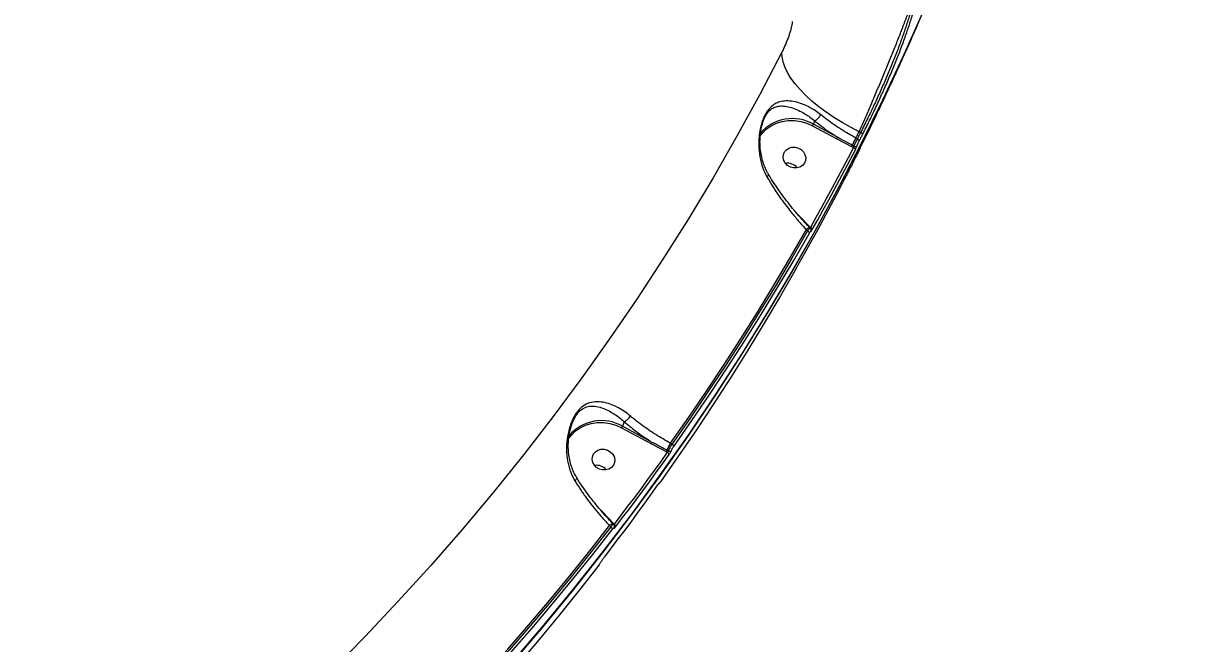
# Model space of a CAD drawing. Header units: millimetres. Extents: x -5238 to 5144, y -3542 to 5092.
# Drawn here: x 2419.6 to 2874.9, y 182.1 to 426.2 of the extents above; entities that cross this region are included whole.
import ezdxf

# ---------------------------------------------------------------- set-up
doc = ezdxf.new("R2010")
doc.units = ezdxf.units.MM
for name, color, linetype in [('DIKOM_ОБЪЕКТ', 7, 'Continuous'), ('DIKOM_РАЗМЕР_ЗОНА', 7, 'Continuous'), ('DIKOM_РАЗМЕР_ОБЪЕКТА', 7, 'Continuous')]:
    doc.layers.add(name, color=color, linetype=linetype)
doc.styles.add('style1', font='arial.ttf', dxfattribs={"width": 0.8})
doc.dimstyles.new('1-50', dxfattribs={"dimtxt": 300, "dimasz": 200, "dimexe": 100, "dimexo": 0, "dimgap": 100, "dimtad": 1, "dimtxsty": 'style1', "dimcen": 200, "dimclrd": 7, "dimclre": 7, "dimclrt": 7, "dimadec": 1, "dimazin": 2, "dimtfac": 1, "dimtmove": 0, "dimatfit": 2, "dimfxl": 0, "dimlwd": 25, "dimlwe": 18, "dimarcsym": 0})

# ---------------------------------------------------------------- blocks, each defined once
blk = doc.blocks.new('*D0')
at = {"layer": 'Defpoints', "color": 0, "transparency": 16777216}
for p in [(2469.51, 3229.24), (-4251.52, -643.28), (-419.57, -643.28)]:
    blk.add_point(p, dxfattribs=at)
at = {"layer": 'DIKOM_РАЗМЕР_ОБЪЕКТА', "color": 7, "lineweight": 18, "transparency": 16777216}
for p, q in [((2469.51, 3229.24), (-4351.52, 3229.24)), ((-419.57, -643.28), (-4351.52, -643.28))]:
    blk.add_line(p, q, dxfattribs=at)
at = {"layer": 'DIKOM_РАЗМЕР_ОБЪЕКТА', "color": 7, "lineweight": 25, "transparency": 16777216}
blk.add_line((-4251.52, 3029.24), (-4251.52, -443.28), dxfattribs=at)
at = {"layer": 'DIKOM_РАЗМЕР_ОБЪЕКТА', "color": 7, "transparency": 16777216}
for points in [[(-4284.86, 3029.24), (-4218.19, 3029.24), (-4251.52, 3229.24)], [(-4284.86, -443.28), (-4218.19, -443.28), (-4251.52, -643.28)]]:
    blk.add_solid(points, dxfattribs=at)
at = {"layer": 'DIKOM_РАЗМЕР_ОБЪЕКТА', "color": 7, "transparency": 16777216, "insert": (-4504.8, 1292.98), "char_height": 300, "attachment_point": 5, "rotation": 90, "style": 'style1'}
blk.add_mtext('3900', dxfattribs=at)
blk = doc.blocks.new('*D1')
at = {"layer": 'Defpoints', "color": 0, "transparency": 16777216}
for p in [(-4787.63, 5091.56), (3144.22, 5091.56), (-2554.16, -2403.28)]:
    blk.add_point(p, dxfattribs=at)
at = {"layer": 'DIKOM_РАЗМЕР_ЗОНА', "color": 7, "lineweight": 18, "transparency": 16777216}
for p, q in [((3144.22, 5091.56), (-4887.63, 5091.56)), ((-2554.16, -2403.28), (-4887.63, -2403.28))]:
    blk.add_line(p, q, dxfattribs=at)
at = {"layer": 'DIKOM_РАЗМЕР_ЗОНА', "color": 7, "lineweight": 25, "transparency": 16777216}
blk.add_line((-4787.63, -2203.28), (-4787.63, 4891.56), dxfattribs=at)
at = {"layer": 'DIKOM_РАЗМЕР_ЗОНА', "color": 7, "transparency": 16777216}
for points in [[(-4820.97, 4891.56), (-4754.3, 4891.56), (-4787.63, 5091.56)], [(-4820.97, -2203.28), (-4754.3, -2203.28), (-4787.63, -2403.28)]]:
    blk.add_solid(points, dxfattribs=at)
at = {"layer": 'DIKOM_РАЗМЕР_ЗОНА', "color": 7, "transparency": 16777216, "insert": (-5040.81, 1344.14), "char_height": 300, "attachment_point": 5, "rotation": 90, "style": 'style1'}
blk.add_mtext('7500', dxfattribs=at)
blk = doc.blocks.new('*D2')
at = {"layer": 'Defpoints', "color": 0, "transparency": 16777216}
for p in [(5144.22, 2720.02), (-4054.16, -903.28), (5144.22, -3441.88)]:
    blk.add_point(p, dxfattribs=at)
at = {"layer": 'DIKOM_РАЗМЕР_ЗОНА', "color": 7, "lineweight": 18, "transparency": 16777216}
for p, q in [((5144.22, 2720.02), (5144.22, -3541.88)), ((-4054.16, -903.28), (-4054.16, -3541.88))]:
    blk.add_line(p, q, dxfattribs=at)
at = {"layer": 'DIKOM_РАЗМЕР_ЗОНА', "color": 7, "lineweight": 25, "transparency": 16777216}
blk.add_line((-3854.16, -3441.88), (4944.22, -3441.88), dxfattribs=at)
at = {"layer": 'DIKOM_РАЗМЕР_ЗОНА', "color": 7, "transparency": 16777216}
for points in [[(-3854.16, -3408.54), (-3854.16, -3475.21), (-4054.16, -3441.88)], [(4944.22, -3408.54), (4944.22, -3475.21), (5144.22, -3441.88)]]:
    blk.add_solid(points, dxfattribs=at)
at = {"layer": 'DIKOM_РАЗМЕР_ЗОНА', "color": 7, "transparency": 16777216, "insert": (545.03, -3188.7), "char_height": 300, "attachment_point": 5, "style": 'style1'}
blk.add_mtext('9200', dxfattribs=at)
blk = doc.blocks.new('*D3')
at = {"layer": 'Defpoints', "color": 0, "transparency": 16777216}
for p in [(3889.93, 2956), (-2405.68, -161.05), (3889.93, -2949.28)]:
    blk.add_point(p, dxfattribs=at)
at = {"layer": 'DIKOM_РАЗМЕР_ОБЪЕКТА', "color": 7, "lineweight": 18, "transparency": 16777216}
for p, q in [((3889.93, 2956), (3889.93, -3049.28)), ((-2405.68, -161.05), (-2405.68, -3049.28))]:
    blk.add_line(p, q, dxfattribs=at)
at = {"layer": 'DIKOM_РАЗМЕР_ОБЪЕКТА', "color": 7, "lineweight": 25, "transparency": 16777216}
blk.add_line((-2205.68, -2949.28), (3689.93, -2949.28), dxfattribs=at)
at = {"layer": 'DIKOM_РАЗМЕР_ОБЪЕКТА', "color": 7, "transparency": 16777216}
for points in [[(-2205.68, -2915.95), (-2205.68, -2982.61), (-2405.68, -2949.28)], [(3689.93, -2915.95), (3689.93, -2982.61), (3889.93, -2949.28)]]:
    blk.add_solid(points, dxfattribs=at)
at = {"layer": 'DIKOM_РАЗМЕР_ОБЪЕКТА', "color": 7, "transparency": 16777216, "insert": (742.13, -2696.01), "char_height": 300, "attachment_point": 5, "style": 'style1'}
blk.add_mtext('6300', dxfattribs=at)

msp = doc.modelspace()

# ---------------------------------------------------------------- linework, layer by layer
at = {"layer": 'DIKOM_ОБЪЕКТ', "color": 7, "linetype": 'Continuous', "lineweight": 15}
for p, q in [((2730.578, 387.776), (2730.085, 386.466)), ((2729.782, 385.872), (2739.308, 380.731)), ((2739.611, 381.325), (2730.085, 386.466)), ((2748.048, 383.517), (2748.657, 383.26)), ((2739.308, 380.731), (2745.041, 377.679)), ((2746.012, 377.865), (2745.328, 378.234)), ((2747.346, 380.696), (2746.766, 381.009)), ((2745.041, 377.679), (2745.823, 377.257)), ((2742.435, 365.146), (2742.472, 365.211)), ((2724.363, 350.563), (2723.789, 351.15)), ((2727.332, 345.005), (2727.811, 344.516)), ((2728.734, 345.729), (2728.726, 345.737)), ((2728.911, 345.548), (2728.734, 345.729)), ((2728.893, 345.597), (2728.874, 345.586)), ((2655.714, 269.476), (2655.035, 267.671)), ((2654.732, 267.077), (2666.469, 260.742)), ((2666.772, 261.337), (2655.035, 267.671)), ((2666.469, 260.742), (2672.215, 257.684)), ((2674.521, 260.7), (2673.94, 261.014)), ((2672.215, 257.684), (2672.663, 257.442)), ((2673.019, 257.96), (2672.502, 258.239)), ((2647.16, 233.97), (2646.677, 234.463)), ((2651.682, 229.29), (2647.16, 233.97)), ((2649.96, 228.585), (2650.422, 228.112)), ((2651.362, 229.309), (2651.352, 229.318)), ((2651.65, 229.014), (2651.362, 229.309)), ((2651.775, 229.195), (2651.682, 229.29))]:
    msp.add_line(p, q, dxfattribs=at)
at = {"layer": 'DIKOM_ОБЪЕКТ', "color": 7, "linetype": 'Continuous', "lineweight": 15, "flags": 128}
for points in [[(2610.67, 173.318), (2623.104, 187.874), (2635.246, 202.647), (2647.092, 217.631), (2658.639, 232.821), (2669.883, 248.214), (2680.821, 263.804), (2691.45, 279.587), (2701.765, 295.558), (2711.765, 311.713), (2721.446, 328.045), (2730.805, 344.551), (2739.84, 361.226), (2748.547, 378.063), (2756.924, 395.059), (2764.968, 412.208), (2772.678, 429.505)], [(2772.987, 430.327), (2765.277, 413.03), (2757.233, 395.881), (2748.856, 378.885), (2740.148, 362.047), (2731.114, 345.372), (2721.755, 328.866), (2712.074, 312.534), (2702.074, 296.379), (2691.759, 280.408), (2681.13, 264.625), (2670.192, 249.035), (2658.948, 233.642), (2647.401, 218.452), (2635.555, 203.468), (2623.413, 188.696), (2610.979, 174.139)], [(2717.722, 414.866), (2709.031, 398.219), (2700.008, 381.739), (2690.656, 365.432), (2680.977, 349.302), (2670.975, 333.354), (2660.654, 317.595), (2650.015, 302.028), (2639.063, 286.658), (2627.801, 271.492), (2616.234, 256.533), (2604.363, 241.786), (2592.194, 227.256), (2579.73, 212.948), (2566.975, 198.865), (2553.933, 185.014), (2540.608, 171.397)], [(2748.048, 383.517), (2744.644, 385.25), (2741.327, 387.116), (2738.128, 389.099), (2735.075, 391.18), (2732.197, 393.341), (2729.52, 395.562), (2727.067, 397.822), (2724.863, 400.101), (2722.925, 402.379), (2721.274, 404.634), (2719.922, 406.845), (2718.883, 408.994), (2718.166, 411.059), (2717.778, 413.023), (2717.722, 414.866)], [(2709.054, 381.705), (2709.947, 382.876), (2711.564, 384.475), (2713.449, 385.806), (2715.555, 386.835), (2717.831, 387.539), (2720.224, 387.901), (2722.674, 387.911), (2725.123, 387.569), (2727.511, 386.884), (2729.782, 385.872)], [(2746.766, 381.009), (2746.927, 381.322), (2747.087, 381.636), (2747.248, 381.949), (2747.408, 382.263), (2747.568, 382.576), (2747.729, 382.89), (2747.889, 383.203), (2748.048, 383.517)], [(2748.657, 383.26), (2748.494, 382.939), (2748.33, 382.619), (2748.166, 382.298), (2748.002, 381.978), (2747.838, 381.657), (2747.674, 381.337), (2747.51, 381.016), (2747.346, 380.696)], [(2748.096, 379.867), (2748.26, 380.187), (2748.425, 380.508), (2748.589, 380.829), (2748.753, 381.149), (2748.917, 381.47), (2749.081, 381.791), (2749.245, 382.112), (2749.408, 382.433)], [(2725.279, 376.465), (2726.175, 375.584), (2726.784, 374.523), (2727.055, 373.367), (2726.968, 372.21), (2726.528, 371.145), (2725.771, 370.26), (2724.76, 369.625), (2723.575, 369.292), (2722.312, 369.288), (2721.075, 369.614), (2719.963, 370.242), (2719.067, 371.123), (2718.458, 372.184), (2718.187, 373.34), (2718.275, 374.497), (2718.714, 375.562), (2719.471, 376.447), (2720.483, 377.082), (2721.667, 377.415), (2722.93, 377.419), (2724.167, 377.093), (2725.279, 376.465)], [(2745.823, 377.257), (2743.769, 373.304), (2741.697, 369.359), (2739.607, 365.423), (2737.498, 361.497), (2735.372, 357.58), (2733.228, 353.671), (2731.065, 349.773), (2728.885, 345.883)], [(2729.619, 345.023), (2731.801, 348.916), (2733.966, 352.818), (2736.112, 356.73), (2738.24, 360.65), (2740.35, 364.58), (2742.442, 368.519), (2744.516, 372.467), (2746.571, 376.423)], [(2742.093, 364.517), (2740.038, 360.56), (2737.964, 356.613), (2735.872, 352.674), (2733.762, 348.744), (2731.634, 344.823), (2729.487, 340.912), (2727.323, 337.01), (2725.141, 333.117)], [(2744.158, 368.474), (2743.994, 368.153), (2743.831, 367.832), (2743.667, 367.511), (2743.503, 367.19), (2743.339, 366.87), (2743.174, 366.549), (2743.01, 366.228), (2742.846, 365.908)], [(2673.94, 261.014), (2681.085, 271.232), (2688.097, 281.533), (2694.975, 291.915), (2701.719, 302.378), (2708.327, 312.92), (2714.8, 323.54), (2721.135, 334.235), (2727.332, 345.005)], [(2727.811, 344.516), (2721.624, 333.769), (2715.3, 323.096), (2708.84, 312.499), (2702.244, 301.979), (2695.513, 291.538), (2688.649, 281.177), (2681.651, 270.897), (2674.521, 260.7)], [(2675.211, 259.772), (2682.347, 269.977), (2689.35, 280.266), (2696.221, 290.635), (2702.957, 301.085), (2709.558, 311.613), (2716.024, 322.219), (2722.353, 332.901), (2728.544, 343.657)], [(2723.294, 329.697), (2717.102, 318.941), (2710.774, 308.26), (2704.308, 297.654), (2697.707, 287.126), (2690.97, 276.676), (2684.1, 266.307), (2677.096, 256.018), (2669.96, 245.812)], [(2633.781, 262.571), (2634.897, 264.081), (2636.514, 265.68), (2638.398, 267.01), (2640.504, 268.04), (2642.781, 268.744), (2645.173, 269.106), (2647.624, 269.116), (2650.073, 268.774), (2652.461, 268.089), (2654.732, 267.077)], [(2650.228, 257.67), (2651.125, 256.789), (2651.734, 255.728), (2652.005, 254.572), (2651.917, 253.415), (2651.477, 252.35), (2650.721, 251.465), (2649.709, 250.83), (2648.524, 250.497), (2647.262, 250.493), (2646.025, 250.819), (2644.913, 251.447), (2644.016, 252.328), (2643.408, 253.389), (2643.136, 254.545), (2643.224, 255.702), (2643.664, 256.767), (2644.421, 257.652), (2645.432, 258.287), (2646.617, 258.62), (2647.88, 258.624), (2649.116, 258.298), (2650.228, 257.67)], [(2672.663, 257.442), (2670.108, 253.874), (2667.538, 250.316), (2664.951, 246.769), (2662.348, 243.233), (2659.728, 239.707), (2657.093, 236.192), (2654.442, 232.688), (2651.775, 229.195)], [(2652.445, 228.239), (2655.115, 231.735), (2657.768, 235.242), (2660.406, 238.76), (2663.027, 242.288), (2665.632, 245.828), (2668.221, 249.378), (2670.794, 252.938), (2673.351, 256.509)], [(2668.873, 244.603), (2666.316, 241.032), (2663.743, 237.471), (2661.154, 233.921), (2658.549, 230.382), (2655.927, 226.854), (2653.29, 223.336), (2650.637, 219.829), (2647.967, 216.332)], [(2584.555, 152.015), (2593.167, 161.252), (2601.656, 170.586), (2610.022, 180.017), (2618.263, 189.544), (2626.379, 199.166), (2634.367, 208.881), (2642.228, 218.687), (2649.96, 228.585)], [(2650.422, 228.112), (2642.704, 218.235), (2634.858, 208.449), (2626.885, 198.754), (2618.786, 189.152), (2610.562, 179.644), (2602.213, 170.231), (2593.741, 160.914), (2585.148, 151.696)], [(2585.764, 150.677), (2594.364, 159.903), (2602.843, 169.227), (2611.198, 178.648), (2619.43, 188.164), (2627.536, 197.774), (2635.515, 207.477), (2643.368, 217.272), (2651.092, 227.157)], [(2645.841, 213.198), (2638.117, 203.313), (2630.265, 193.518), (2622.285, 183.815), (2614.179, 174.205), (2605.948, 164.689), (2597.593, 155.268), (2589.114, 145.944), (2580.513, 136.718)]]:
    msp.add_lwpolyline(points, dxfattribs=at)
at = {"layer": 'DIKOM_ОБЪЕКТ', "color": 7, "linetype": 'Continuous', "lineweight": 15}
for centre, radius, start, end in [((2721.807, 372.13), 16.555, 59.99636, 139.24522), ((2725.296, 388.536), 5.217, 329.28879, 336.62475), ((2748.371, 382.246), 1.054, 10.23054, 74.24693), ((2734.782, 383.416), 5.262, 329.31828, 336.59061), ((2739.956, 380.664), 5.896, 329.59079, 335.66594), ((2772.379, 365.979), 29.698, 149.59488, 155.62705), ((2746.525, 378.712), 0.99, 238.75867, 324.98875), ((2747.057, 379.681), 1.056, 10.1553, 74.10199), ((2745.535, 376.246), 1.051, 9.70917, 74.09666), ((2719.934, 366.209), 4.901, 39.33449, 99.44138), ((2719.936, 366.214), 4.897, 39.30376, 99.47211), ((2728.98, 343.557), 2.194, 96.63699, 138.6932), ((2727.466, 343.479), 1.093, 9.37417, 71.63171), ((2728.55, 344.854), 1.082, 9.01185, 71.97318), ((2728.402, 344.787), 0.947, 342.90651, 58.77526), ((2728.287, 344.772), 0.907, 331.41801, 351.81964), ((2646.761, 253.361), 16.53, 59.96401, 140.11338), ((2650.213, 269.758), 5.255, 329.31485, 336.59869), ((2661.979, 263.409), 5.222, 329.29208, 336.62146), ((2699.46, 246.034), 29.592, 149.58764, 155.64104), ((2674.036, 259.619), 1.185, 7.38602, 65.82705), ((2667.034, 260.72), 6.005, 329.62831, 335.59462), ((2672.18, 256.366), 1.18, 6.99069, 65.81797), ((2673.542, 258.823), 1.009, 238.84333, 317.29958), ((2644.884, 247.414), 4.9, 39.33062, 99.44329), ((2644.885, 247.419), 4.896, 39.30072, 99.47319), ((2668.626, 245.762), 0.968, 303.13988, 324.97612), ((2651.621, 227.118), 2.216, 96.97211, 138.56175), ((2649.874, 227.016), 1.225, 6.59989, 63.45944), ((2650.968, 230.123), 1.097, 299.16407, 310.59979), ((2651.042, 228.23), 0.903, 323.73373, 354.88064), ((2651.238, 228.105), 1.215, 6.31439, 63.77456)]:
    msp.add_arc(centre, radius, start, end, dxfattribs=at)
for points, knots in [([(2748.048, 383.517), (2748.731, 385.049), (2750.096, 388.112), (2752.224, 392.991), (2754.384, 398.021), (2756.553, 403.154), (2758.702, 408.321), (2760.802, 413.458), (2762.828, 418.5), (2764.75, 423.379), (2766.541, 428.025), (2768.177, 432.381), (2769.27, 435.378), (2769.817, 436.914), (2769.922, 437.209)], [0, 0, 0, 0, 0.0874415, 0.1748844, 0.2633119, 0.3520186, 0.4404456, 0.5297498, 0.6193393, 0.708643, 0.7985506, 0.8887512, 0.9786602, 1, 1, 1, 1]), ([(2769.922, 437.209), (2769.621, 435.902), (2769.018, 433.285), (2767.776, 428.937), (2766.314, 424.343), (2764.623, 419.514), (2762.746, 414.527), (2760.714, 409.441), (2758.557, 404.317), (2756.313, 399.217), (2753.892, 393.935), (2751.318, 388.538), (2749.544, 385.019), (2748.657, 383.26)], [0, 0, 0, 0, 0.0883711, 0.1770231, 0.2653911, 0.3537671, 0.4424257, 0.5307999, 0.6189455, 0.7073713, 0.7955194, 0.8977597, 1, 1, 1, 1]), ([(2749.408, 382.433), (2750.312, 384.23), (2752.118, 387.824), (2754.741, 393.337), (2757.211, 398.731), (2759.5, 403.94), (2761.703, 409.173), (2763.779, 414.367), (2765.699, 419.459), (2767.431, 424.389), (2768.931, 429.079), (2770.208, 433.517), (2770.831, 436.188), (2771.142, 437.522)], [0, 0, 0, 0, 0.1021833, 0.2043675, 0.2924904, 0.3808925, 0.4690133, 0.5574029, 0.6460771, 0.7344675, 0.8228829, 0.9115813, 1, 1, 1, 1]), ([(2721.777, 426.888), (2721.728, 426.319), (2721.629, 425.173), (2720.903, 422.528), (2719.864, 419.593), (2718.741, 416.931), (2718.013, 415.456), (2717.722, 414.866)], [0, 0, 0, 0, 0.2099097, 0.4228952, 0.6382591, 0.8553503, 1, 1, 1, 1]), ([(2748.653, 377.442), (2748.993, 378.115), (2752.084, 384.234), (2757.649, 395.933), (2764.891, 411.506), (2769.317, 421.654), (2771.305, 426.213)], [0, 0, 0, 0, 0.0420119, 0.3823286, 0.7225865, 1, 1, 1, 1]), ([(2732.973, 390.219), (2732.293, 390.738), (2730.933, 391.776), (2728.501, 393.224), (2725.765, 394.483), (2722.8, 395.353), (2720.011, 395.701), (2717.572, 395.488), (2715.463, 394.789), (2713.579, 393.584), (2712.075, 391.906), (2710.988, 390.046), (2710.256, 388.418), (2709.65, 386.613), (2709.081, 384.303), (2708.679, 381.535), (2708.534, 377.836), (2708.923, 373.669), (2709.989, 369.383), (2711.254, 366.864), (2711.83, 365.717)], [0, 0, 0, 0, 0.0450776, 0.0901791, 0.1588877, 0.2276833, 0.2984019, 0.3691127, 0.4250466, 0.48082, 0.5408182, 0.5713829, 0.6019542, 0.6344664, 0.6670297, 0.7198468, 0.7727709, 0.8528854, 0.9329871, 1, 1, 1, 1]), ([(2710.486, 387.951), (2710.492, 387.969), (2710.753, 388.772), (2711.239, 389.681), (2712.206, 391.201), (2713.38, 392.422), (2715.001, 393.292), (2716.835, 393.7), (2718.968, 393.639), (2721.419, 393.079), (2724.053, 392.057), (2726.508, 390.746), (2728.695, 389.284), (2729.984, 388.299), (2730.579, 387.778), (2730.58, 387.778)], [0, 0, 0, 0, 0.0016344, 0.074973, 0.095578, 0.1895946, 0.2797634, 0.3729879, 0.4917224, 0.6128575, 0.7288358, 0.8476347, 0.923146, 0.999959, 1, 1, 1, 1]), ([(2712.413, 366.846), (2712.197, 367.199), (2711.542, 368.271), (2710.708, 370.257), (2709.898, 372.795), (2709.355, 375.512), (2709.096, 378.209), (2709.09, 380.718), (2709.269, 382.924), (2709.585, 384.859), (2709.985, 386.529), (2710.326, 387.502), (2710.484, 387.952)], [0, 0, 0, 0, 0.0587713, 0.1786415, 0.3035621, 0.4336357, 0.5642436, 0.6757892, 0.7739476, 0.8599363, 0.9351175, 1, 1, 1, 1]), ([(2730.58, 387.778), (2730.579, 387.777), (2730.578, 387.777), (2730.578, 387.776), (2730.578, 387.776)], [0, 0, 0, 0, 0.7868865, 1, 1, 1, 1]), ([(2730.578, 387.776), (2731.457, 387.08), (2733.312, 385.61), (2736.331, 383.443), (2738.515, 382.033), (2739.611, 381.325)], [0, 0, 0, 0, 0.3093496, 0.6532039, 1, 1, 1, 1]), ([(2730.58, 387.778), (2730.733, 387.85), (2731.038, 387.996), (2731.606, 388.469), (2732.176, 389.069), (2732.617, 389.645), (2732.863, 390.028), (2732.952, 390.184), (2732.973, 390.219)], [0, 0, 0, 0, 0.2123341, 0.4246907, 0.6370367, 0.8493817, 0.9654937, 1, 1, 1, 1]), ([(2746.766, 381.009), (2744.836, 382.111), (2740.92, 384.347), (2736.343, 387.539), (2733.801, 389.561), (2732.973, 390.219)], [0, 0, 0, 0, 0.3958766, 0.8032129, 1, 1, 1, 1]), ([(2745.328, 378.234), (2745.036, 378.392), (2743.572, 379.182), (2741.659, 380.2), (2740.051, 381.083), (2739.611, 381.325)], [0, 0, 0, 0, 0.1536631, 0.7683152, 1, 1, 1, 1]), ([(2747.346, 380.696), (2747.327, 380.661), (2747.188, 380.402), (2746.911, 379.866), (2746.542, 379.103), (2746.217, 378.386), (2746.08, 378.039), (2746.012, 377.865)], [0, 0, 0, 0, 0.0372267, 0.2780939, 0.5188463, 0.7593874, 1, 1, 1, 1]), ([(2746.571, 376.423), (2746.582, 376.444), (2746.663, 376.601), (2746.823, 376.927), (2747.036, 377.39), (2747.221, 377.826), (2747.298, 378.038), (2747.336, 378.144)], [0, 0, 0, 0, 0.0372403, 0.2778923, 0.5186035, 0.7592312, 1, 1, 1, 1]), ([(2747.336, 378.144), (2747.374, 378.25), (2747.451, 378.461), (2747.635, 378.898), (2747.846, 379.362), (2748.005, 379.688), (2748.085, 379.846), (2748.096, 379.867)], [0, 0, 0, 0, 0.240739, 0.4813403, 0.7220839, 0.96279, 1, 1, 1, 1]), ([(2748.668, 377.435), (2748.612, 377.322), (2747.931, 375.938), (2746.438, 372.966), (2744.917, 369.97), (2744.158, 368.474)], [0, 0, 0, 0, 0.0427426, 0.5221314, 1, 1, 1, 1]), ([(2746.012, 377.865), (2746.004, 377.828), (2745.988, 377.752), (2745.944, 377.597), (2745.89, 377.434), (2745.847, 377.32), (2745.826, 377.265), (2745.823, 377.257)], [0, 0, 0, 0, 0.2402872, 0.4810967, 0.7223179, 0.9629859, 1, 1, 1, 1]), ([(2712.357, 366.816), (2712.389, 366.753), (2712.464, 366.606), (2712.293, 366.239), (2712.033, 365.917), (2711.858, 365.744), (2711.83, 365.717)], [0, 0, 0, 0, 0.2678043, 0.6230266, 0.939417, 1, 1, 1, 1]), ([(2711.83, 365.717), (2712.737, 364.2), (2714.565, 361.142), (2717.905, 356.303), (2721.253, 351.938), (2724.491, 348.085), (2726.382, 346.035), (2727.332, 345.005)], [0, 0, 0, 0, 0.2106454, 0.4247506, 0.676212, 0.8373995, 1, 1, 1, 1]), ([(2728.743, 345.752), (2728.131, 346.378), (2726.65, 347.898), (2724.359, 350.45), (2721.885, 353.363), (2719.51, 356.354), (2717.251, 359.388), (2715.142, 362.437), (2713.519, 364.924), (2712.664, 366.379), (2712.402, 366.826)], [0, 0, 0, 0, 0.0987641, 0.2394316, 0.3804191, 0.5211812, 0.6613479, 0.8006225, 0.9387856, 1, 1, 1, 1]), ([(2742.088, 364.508), (2742.101, 364.533), (2742.191, 364.707), (2742.321, 364.952), (2742.414, 365.13), (2742.45, 365.19), (2742.446, 365.184), (2742.445, 365.183)], [0, 0, 0, 0, 0.0672241, 0.4679307, 0.8038922, 0.9846998, 1, 1, 1, 1]), ([(2742.472, 365.211), (2742.475, 365.218), (2742.496, 365.264), (2742.501, 365.285), (2742.431, 365.162), (2742.294, 364.904), (2742.16, 364.646), (2742.093, 364.517)], [0, 0, 0, 0, 0.037298, 0.2782713, 0.5190487, 0.7595718, 1, 1, 1, 1]), ([(2742.339, 364.986), (2742.351, 365.001), (2742.377, 365.033), (2742.403, 365.073), (2742.426, 365.11), (2742.455, 365.161), (2742.511, 365.263), (2742.63, 365.489), (2742.766, 365.754), (2742.823, 365.865)], [0, 0, 0, 0, 0.0354817, 0.0782513, 0.1185094, 0.1829168, 0.3760122, 0.7399525, 1, 1, 1, 1]), ([(2742.846, 365.908), (2742.779, 365.779), (2742.647, 365.521), (2742.51, 365.262), (2742.442, 365.138), (2742.448, 365.159), (2742.469, 365.205), (2742.472, 365.211)], [0, 0, 0, 0, 0.24044, 0.4809956, 0.7218939, 0.9628901, 1, 1, 1, 1]), ([(2728.885, 345.883), (2728.738, 346.034), (2727.223, 347.588), (2725.72, 349.152), (2724.363, 350.563)], [0, 0, 0, 0, 0.0974059, 1, 1, 1, 1]), ([(2728.889, 345.527), (2728.885, 345.543), (2728.871, 345.614), (2728.665, 345.477), (2728.3, 345.125), (2727.973, 344.718), (2727.811, 344.516)], [0, 0, 0, 0, 0.0886055, 0.388438, 0.6959354, 1, 1, 1, 1]), ([(2728.544, 343.657), (2728.625, 343.795), (2728.786, 344.071), (2728.969, 344.331), (2729.083, 344.444), (2729.084, 344.373), (2729.084, 344.338)], [0, 0, 0, 0, 0.2566149, 0.5136545, 0.7612082, 1, 1, 1, 1]), ([(2728.885, 345.883), (2728.887, 345.808), (2728.888, 345.705), (2728.892, 345.62), (2728.893, 345.597)], [0, 0, 0, 0, 0.72086, 1, 1, 1, 1]), ([(2729.18, 344.644), (2729.186, 344.676), (2729.207, 344.782), (2729.192, 345.026), (2729.103, 345.314), (2728.971, 345.467), (2728.906, 345.54)], [0, 0, 0, 0, 0.1318032, 0.425057, 0.7218947, 1, 1, 1, 1]), ([(2729.084, 344.338), (2729.084, 344.304), (2729.084, 344.238), (2729.171, 344.313), (2729.265, 344.447), (2729.308, 344.508)], [0, 0, 0, 0, 0.3509218, 0.7014061, 1, 1, 1, 1]), ([(2729.308, 344.508), (2729.334, 344.548), (2729.425, 344.687), (2729.539, 344.883), (2729.619, 345.023)], [0, 0, 0, 0, 0.2878874, 1, 1, 1, 1]), ([(2724.774, 332.454), (2724.709, 332.333), (2724.566, 332.071), (2724.365, 331.691), (2724.268, 331.5), (2724.22, 331.405)], [0, 0, 0, 0, 0.2986581, 0.6490627, 1, 1, 1, 1]), ([(2725.141, 333.117), (2725.108, 333.057), (2724.991, 332.849), (2724.864, 332.618), (2724.774, 332.454)], [0, 0, 0, 0, 0.2878559, 1, 1, 1, 1]), ([(2724.22, 331.405), (2724.171, 331.31), (2724.074, 331.119), (2723.858, 330.716), (2723.616, 330.272), (2723.422, 329.924), (2723.319, 329.741), (2723.294, 329.697)], [0, 0, 0, 0, 0.224948, 0.4495877, 0.6803268, 0.9238041, 1, 1, 1, 1]), ([(2658.158, 271.709), (2657.964, 271.87), (2657.009, 272.667), (2655.255, 273.919), (2652.766, 275.348), (2650.168, 276.456), (2647.294, 277.215), (2644.358, 277.432), (2641.541, 276.827), (2639.388, 275.564), (2637.901, 274.126), (2636.854, 272.799), (2635.919, 271.25), (2635.024, 269.368), (2634.242, 267.166), (2633.483, 264.116), (2633.021, 260.433), (2633.099, 256.143), (2633.844, 251.901), (2635.022, 248.577), (2636.036, 246.786), (2636.341, 246.247)], [0, 0, 0, 0, 0.0134542, 0.0663221, 0.1192324, 0.1832732, 0.2473503, 0.3264803, 0.4053661, 0.4678592, 0.4990972, 0.5303024, 0.5614425, 0.5926229, 0.6345142, 0.67649, 0.7480856, 0.8197604, 0.8939597, 0.9680675, 1, 1, 1, 1]), ([(2635.285, 268.692), (2635.349, 268.885), (2635.581, 269.594), (2636.153, 270.773), (2637.121, 272.431), (2638.082, 273.528), (2639.385, 274.62), (2641.066, 275.475), (2643.49, 275.728), (2646.042, 275.273), (2648.568, 274.335), (2650.863, 273.132), (2653.092, 271.667), (2654.663, 270.406), (2655.544, 269.641), (2655.716, 269.478), (2655.716, 269.478)], [0, 0, 0, 0, 0.0178673, 0.0655878, 0.1151457, 0.1926892, 0.2117672, 0.3118816, 0.4418728, 0.5769277, 0.6857525, 0.7964309, 0.8860661, 0.9773103, 0.9999474, 1, 1, 1, 1]), ([(2637.131, 247.453), (2636.826, 247.948), (2636.08, 249.16), (2635.185, 251.284), (2634.417, 253.775), (2633.938, 256.42), (2633.718, 259.179), (2633.793, 261.876), (2634.09, 264.34), (2634.554, 266.457), (2634.956, 267.884), (2635.241, 268.583), (2635.286, 268.692)], [0, 0, 0, 0, 0.0806055, 0.1974411, 0.3177465, 0.4408916, 0.5680002, 0.6972312, 0.8064699, 0.9000556, 0.9844045, 1, 1, 1, 1]), ([(2655.716, 269.478), (2655.715, 269.477), (2655.714, 269.477), (2655.714, 269.476), (2655.714, 269.476)], [0, 0, 0, 0, 0.6842376, 1, 1, 1, 1]), ([(2655.714, 269.476), (2657.234, 268.215), (2659.708, 266.165), (2663.475, 263.466), (2665.67, 262.049), (2666.772, 261.337)], [0, 0, 0, 0, 0.4426991, 0.7201704, 1, 1, 1, 1]), ([(2655.716, 269.478), (2655.882, 269.54), (2656.214, 269.664), (2656.816, 270.108), (2657.412, 270.686), (2657.834, 271.212), (2658.063, 271.554), (2658.136, 271.672), (2658.158, 271.709)], [0, 0, 0, 0, 0.2204714, 0.4409672, 0.6614518, 0.8819683, 0.9635644, 1, 1, 1, 1]), ([(2673.94, 261.014), (2671.992, 262.106), (2668.039, 264.323), (2662.982, 267.816), (2659.767, 270.34), (2658.368, 271.53), (2658.158, 271.709)], [0, 0, 0, 0, 0.343494, 0.6969344, 0.9545258, 1, 1, 1, 1]), ([(2672.502, 258.239), (2672.209, 258.397), (2670.745, 259.186), (2668.829, 260.207), (2667.217, 261.093), (2666.772, 261.337)], [0, 0, 0, 0, 0.1533091, 0.7665631, 1, 1, 1, 1]), ([(2674.521, 260.7), (2674.496, 260.662), (2674.333, 260.412), (2674.014, 259.895), (2673.598, 259.162), (2673.238, 258.469), (2673.092, 258.13), (2673.019, 257.96)], [0, 0, 0, 0, 0.04225, 0.2819854, 0.5212831, 0.7606432, 1, 1, 1, 1]), ([(2674.283, 258.139), (2674.326, 258.242), (2674.412, 258.447), (2674.632, 258.861), (2674.89, 259.296), (2675.091, 259.602), (2675.195, 259.749), (2675.211, 259.772)], [0, 0, 0, 0, 0.2393777, 0.4786949, 0.7179117, 0.9577321, 1, 1, 1, 1]), ([(2673.019, 257.96), (2673.006, 257.925), (2672.981, 257.855), (2672.899, 257.721), (2672.797, 257.585), (2672.714, 257.492), (2672.67, 257.449), (2672.663, 257.442)], [0, 0, 0, 0, 0.236828, 0.474335, 0.7136096, 0.9564481, 1, 1, 1, 1]), ([(2673.351, 256.509), (2673.366, 256.531), (2673.471, 256.679), (2673.673, 256.984), (2673.933, 257.418), (2674.154, 257.832), (2674.24, 258.037), (2674.283, 258.139)], [0, 0, 0, 0, 0.0425986, 0.2824621, 0.521652, 0.7607441, 1, 1, 1, 1]), ([(2637.042, 247.403), (2637.067, 247.35), (2637.128, 247.224), (2636.941, 246.867), (2636.652, 246.537), (2636.429, 246.325), (2636.371, 246.274), (2636.341, 246.247)], [0, 0, 0, 0, 0.2352769, 0.5652664, 0.8952405, 0.944455, 1, 1, 1, 1]), ([(2636.341, 246.247), (2637.066, 245.093), (2638.524, 242.773), (2640.918, 239.369), (2643.431, 236.065), (2646.409, 232.423), (2648.644, 230.007), (2649.96, 228.585)], [0, 0, 0, 0, 0.1872879, 0.3765513, 0.5570093, 0.7391957, 1, 1, 1, 1]), ([(2651.373, 229.337), (2650.762, 229.966), (2649.311, 231.459), (2647.081, 233.957), (2644.697, 236.784), (2642.408, 239.691), (2640.244, 242.641), (2638.457, 245.229), (2637.46, 246.825), (2637.082, 247.43)], [0, 0, 0, 0, 0.114821, 0.2725597, 0.4308869, 0.589262, 0.7471414, 0.9041487, 1, 1, 1, 1]), ([(2668.854, 244.571), (2668.87, 244.593), (2668.964, 244.727), (2669.095, 244.9), (2669.198, 245.028), (2669.235, 245.069), (2669.231, 245.064), (2669.23, 245.063)], [0, 0, 0, 0, 0.0817873, 0.4900952, 0.7913005, 0.9654463, 1, 1, 1, 1]), ([(2669.419, 245.206), (2669.421, 245.213), (2669.438, 245.262), (2669.427, 245.291), (2669.319, 245.189), (2669.13, 244.958), (2668.958, 244.721), (2668.873, 244.603)], [0, 0, 0, 0, 0.0385566, 0.2780797, 0.5183443, 0.7592126, 1, 1, 1, 1]), ([(2669.02, 244.798), (2669.065, 244.819), (2669.161, 244.866), (2669.274, 244.958), (2669.391, 245.069), (2669.55, 245.252), (2669.744, 245.502), (2669.914, 245.744), (2669.957, 245.806)], [0, 0, 0, 0, 0.0838053, 0.1822466, 0.2870874, 0.4886478, 0.8702014, 1, 1, 1, 1]), ([(2669.96, 245.812), (2669.875, 245.694), (2669.704, 245.457), (2669.517, 245.225), (2669.41, 245.122), (2669.4, 245.151), (2669.417, 245.2), (2669.419, 245.206)], [0, 0, 0, 0, 0.2406937, 0.4814349, 0.7216299, 0.9612122, 1, 1, 1, 1]), ([(2651.626, 228.99), (2651.618, 229.011), (2651.588, 229.083), (2651.349, 228.965), (2650.946, 228.655), (2650.596, 228.293), (2650.422, 228.112)], [0, 0, 0, 0, 0.1167611, 0.4097004, 0.7055485, 1, 1, 1, 1]), ([(2651.092, 227.157), (2651.186, 227.275), (2651.375, 227.511), (2651.599, 227.728), (2651.742, 227.807), (2651.775, 227.758), (2651.771, 227.702), (2651.77, 227.696)], [0, 0, 0, 0, 0.2458145, 0.4917789, 0.7342876, 0.9715264, 1, 1, 1, 1]), ([(2651.934, 228.151), (2651.94, 228.185), (2651.961, 228.316), (2651.912, 228.594), (2651.801, 228.866), (2651.673, 228.974), (2651.638, 229.003)], [0, 0, 0, 0, 0.1276075, 0.4938973, 0.8632757, 1, 1, 1, 1]), ([(2651.77, 227.696), (2651.77, 227.69), (2651.765, 227.634), (2651.798, 227.585), (2651.94, 227.665), (2652.162, 227.884), (2652.351, 228.12), (2652.445, 228.239)], [0, 0, 0, 0, 0.0278224, 0.2649911, 0.5076902, 0.7539601, 1, 1, 1, 1]), ([(2646.906, 214.763), (2646.852, 214.669), (2646.745, 214.482), (2646.492, 214.096), (2646.204, 213.682), (2645.98, 213.378), (2645.863, 213.226), (2645.841, 213.198)], [0, 0, 0, 0, 0.2340303, 0.4679724, 0.7039295, 0.9448353, 1, 1, 1, 1]), ([(2647.967, 216.332), (2647.945, 216.304), (2647.828, 216.151), (2647.605, 215.845), (2647.318, 215.431), (2647.067, 215.044), (2646.96, 214.857), (2646.906, 214.763)], [0, 0, 0, 0, 0.0557649, 0.2968358, 0.5326583, 0.76624, 1, 1, 1, 1])]:
    msp.add_open_spline(points, degree=3, knots=knots, dxfattribs=at)

# ---------------------------------------------------------------- dimensions: what is measured, and where the dimension line sits
at = {"layer": 'DIKOM_РАЗМЕР_ЗОНА'}
dim = msp.add_linear_dim(base=(-4787.635, 5091.556), p1=(-2554.164, -2403.276), p2=(3144.22, 5091.556), angle=90, text='7500', dimstyle='1-50', dxfattribs=at)
dim.commit()
dim.dimension.update_dxf_attribs({"geometry": '*D1', "text_midpoint": (-4787.635, 1344.14), "dimtype": 160})
dim = msp.add_linear_dim(base=(5144.22, -3441.876), p1=(-4054.164, -903.276), p2=(5144.22, 2720.022), text='9200', dimstyle='1-50', dxfattribs=at)
dim.commit()
dim.dimension.update_dxf_attribs({"geometry": '*D2', "text_midpoint": (545.028, -3441.876), "dimtype": 160})
at = {"layer": 'DIKOM_РАЗМЕР_ОБЪЕКТА'}
dim = msp.add_linear_dim(base=(-4251.523, -643.276), p1=(2469.506, 3229.243), p2=(-419.568, -643.276), angle=90, text='3900', dimstyle='1-50', dxfattribs=at)
dim.commit()
dim.dimension.update_dxf_attribs({"geometry": '*D0', "text_midpoint": (-4251.523, 1292.984), "dimtype": 160})
dim = msp.add_linear_dim(base=(3889.931, -2949.281), p1=(-2405.679, -161.052), p2=(3889.931, 2956.002), text='6300', dimstyle='1-50', dxfattribs=at)
dim.commit()
dim.dimension.update_dxf_attribs({"geometry": '*D3', "text_midpoint": (742.126, -2949.281), "dimtype": 160})

doc.saveas('drawing.dxf')
